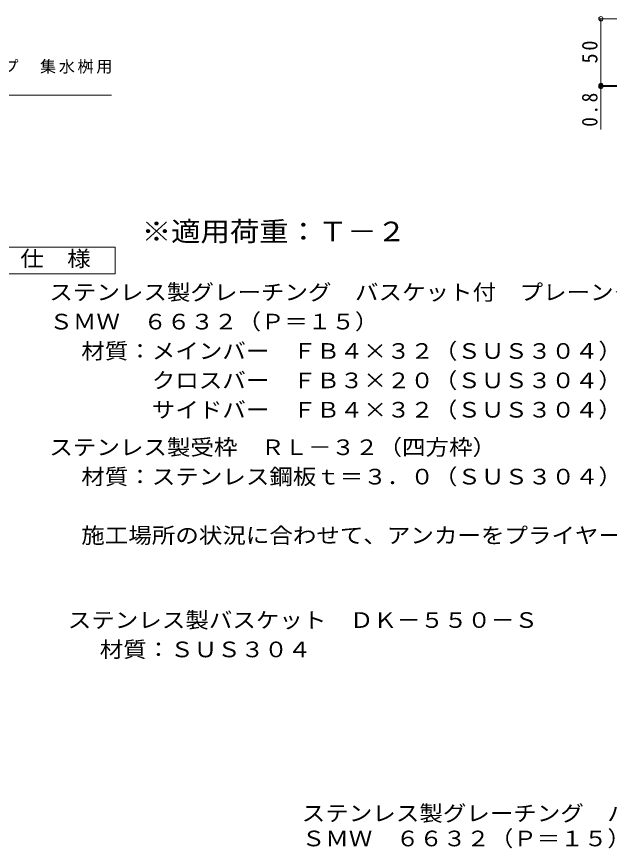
# Model space of a CAD drawing. Units: millimetres at full size, sheet at 1:4, with parts at other scales. Extents: x -932 to 1022, y -779 to 757.
# Drawn here: x -359 to 85, y -779 to -156 of the extents above; entities that cross this region are included whole.
import ezdxf
from ezdxf.enums import TextEntityAlignment as Align

# ---------------------------------------------------------------- set-up
doc = ezdxf.new("R2010")
doc.units = ezdxf.units.MM
doc.header["$LTSCALE"] = 4
doc.header["$PDMODE"] = 32
doc.header["$PDSIZE"] = 3.2
for name, color, linetype, lineweight in [('A-4_その他', 7, 'Continuous', 9), ('D-4_その他', 7, 'Continuous', 9), ('D-5_文字', 7, 'Continuous', 9)]:
    doc.layers.add(name, color=color, linetype=linetype, lineweight=lineweight)
doc.layers.add('F-5_F-5ﾚｲﾔ', color=2, linetype='Continuous')
doc.styles.add('ＭＳ ゴシック', font='')
doc.styles.get('ＭＳ ゴシック').set_extended_font_data('MS Gothic')

msp = doc.modelspace()

# ---------------------------------------------------------------- linework, layer by layer
at = {"layer": 'A-4_その他'}
for p, q in [((77.008, -158.095), (129.089, -158.095)), ((78.208, -158.095), (78.208, -208.095)), ((77.008, -208.095), (164.759, -208.095)), ((77.008, -208.895), (164.892, -208.895)), ((78.208, -208.095), (78.208, -240.886))]:
    msp.add_line(p, q, dxfattribs=at)
for p in [(78.208, -158.095), (78.208, -208.095), (78.208, -208.895)]:
    msp.add_point(p, dxfattribs=at)
at = {"layer": 'D-4_その他'}
msp.add_line((-553.663, -215.296), (-288.283, -215.296), dxfattribs=at)
msp.add_lwpolyline([(-375.524, -349.065), (-375.524, -329.065), (-285.524, -329.065), (-285.524, -349.065)], close=True, dxfattribs=at)

# ---------------------------------------------------------------- texts
at = {"layer": 'A-4_その他', "color": 2, "char_height": 11.73, "attachment_point": 7, "rotation": 90, "style": 'ＭＳ ゴシック'}
for s, insert in [('\\T1.27;\\W0.95;50', (75.808, -191.595)), ('\\T1.27;\\W0.9;0.8', (75.808, -238.923))]:
    msp.add_mtext(s, dxfattribs=dict(at, insert=insert))
at = {"layer": 'D-4_その他', "color": 2, "style": 'ＭＳ ゴシック', "width": 1.1}
for s, p in [('仕\u3000様', (-356.524, -347.065)), ('ステンレス製グレーチング\u3000バスケット付\u3000プレーンタイプ\u3000集水桝用', (-334.688, -372.233)), ('ＳＭＷ\u3000６６３２（Ｐ＝１５）', (-334.688, -394.233)), ('材質：メインバー\u3000ＦＢ４×３２（ＳＵＳ３０４）', (-310.803, -416.233)), ('\u3000\u3000\u3000クロスバー\u3000ＦＢ３×２０（ＳＵＳ３０４）', (-310.803, -438.234)), ('\u3000\u3000\u3000サイドバー\u3000ＦＢ４×３２（ＳＵＳ３０４）', (-310.803, -460.234)), ('ステンレス製受枠\u3000ＲＬ－３２（四方枠）', (-334.688, -488.304)), ('材質：ステンレス鋼板ｔ＝３．０（ＳＵＳ３０４）', (-310.803, -510.304)), ('施工場所の状況に合わせて、アンカーをプライヤー等で折り曲げてご使用ください。', (-310.803, -554.304)), ('ステンレス製バスケット\u3000ＤＫ－５５０－Ｓ', (-320.911, -617.69)), ('材質：ＳＵＳ３０４', (-297.026, -639.69))]:
    msp.add_text(s, height=11.73, dxfattribs=at).set_placement(p, align=Align.BOTTOM_LEFT)
at = {"layer": 'D-4_その他', "insert": (-552.283, -199.232), "char_height": 8.798, "attachment_point": 7, "style": 'ＭＳ ゴシック'}
msp.add_mtext('\\T1.17;バスケット付\u3000プレーンタイプ\u3000集水桝用', dxfattribs=at)
at = {"layer": 'D-5_文字', "color": 3, "style": 'ＭＳ ゴシック', "width": 1.1}
msp.add_text('※適用荷重：Ｔ－２', height=14.66, dxfattribs=at).set_placement((-265.524, -329.065), align=Align.BOTTOM_LEFT)
at = {"layer": 'F-5_F-5ﾚｲﾔ', "style": 'ＭＳ ゴシック', "width": 1.1}
for s, p in [('ステンレス製グレーチング\u3000バスケット付\u3000プレーンタイプ\u3000集水桝用', (-145.731, -762.372)), ('ＳＭＷ\u3000６６３２（Ｐ＝１５）＋ＲＬ－３２（四方枠）＋ＤＫ－５５０－Ｓ', (-145.731, -781.233))]:
    msp.add_text(s, height=11.73, dxfattribs=at).set_placement(p, align=Align.BOTTOM_LEFT)

doc.saveas('drawing.dxf')
